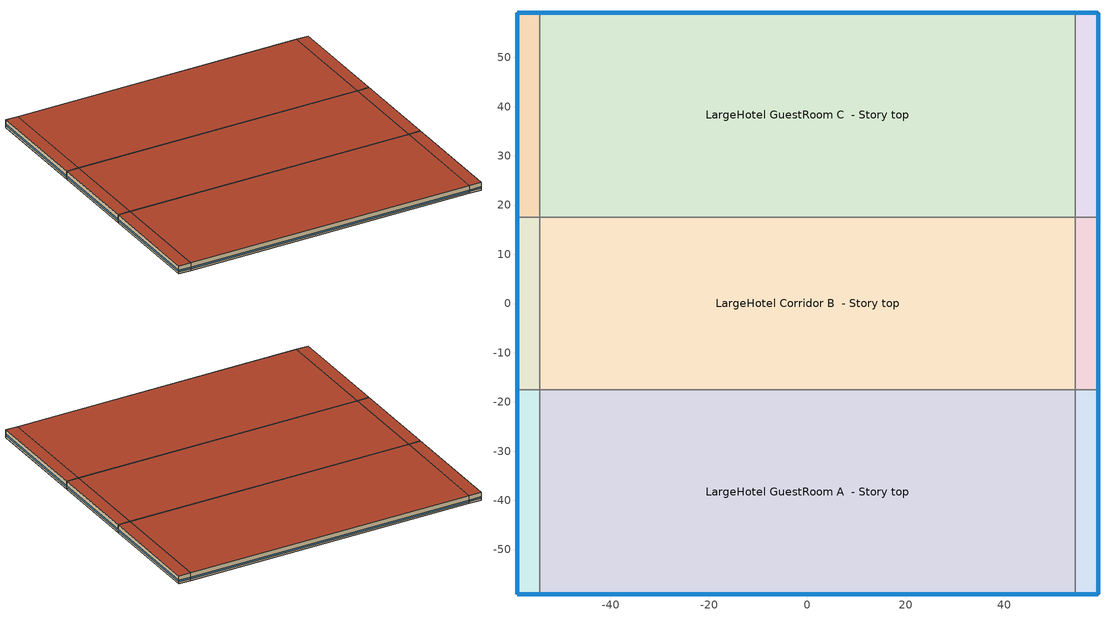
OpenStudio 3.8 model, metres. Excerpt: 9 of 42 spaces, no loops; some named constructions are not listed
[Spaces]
LargeHotel GuestRoom A end_a - Story top
 floor adiabatic (Typical Interior Floor): -59.02,-59.02 -59.02,-17.56 -54.45,-17.56 -54.45,-59.02 z3.05
 wall outside: -59.02,-17.56 -59.02,-59.02 -54.45,-59.02 z3.05:6.1
 wall to LargeHotel Corridor B end_a - Story top: -54.45,-17.56 -59.02,-17.56 z3.05:6.1
 wall to LargeHotel GuestRoom A  - Story top: -54.45,-59.02 -54.45,-17.56 z3.05:6.1
 window: -59.02,-17.59 -59.02,-59 / -59,-59.02 -54.48,-59.02 z3.81:4.36
 roof outside: -54.45,-59.02 -54.45,-17.56 -59.02,-17.56 -59.02,-59.02 z6.1
LargeHotel Corridor B end_a - Story top
 floor adiabatic (Typical Interior Floor): -59.02,-17.56 -59.02,17.56 -54.45,17.56 -54.45,-17.56 z3.05
 wall outside: -59.02,17.56 -59.02,-17.56 z3.05:6.1
 wall to LargeHotel GuestRoom C end_a - Story top: -54.45,17.56 -59.02,17.56 z3.05:6.1
 wall to LargeHotel Corridor B  - Story top: -54.45,-17.56 -54.45,17.56 z3.05:6.1
 window: -59.02,17.54 -59.02,-17.54 z3.81:4.36
 roof outside: -54.45,-17.56 -54.45,17.56 -59.02,17.56 -59.02,-17.56 z6.1
LargeHotel GuestRoom C end_a - Story top
 floor adiabatic (Typical Interior Floor): -59.02,17.56 -59.02,59.02 -54.45,59.02 -54.45,17.56 z3.05
 wall outside: -54.45,59.02 -59.02,59.02 -59.02,17.56 z3.05:6.1
 wall to LargeHotel GuestRoom C  - Story top: -54.45,17.56 -54.45,59.02 z3.05:6.1
 window: -59.02,59 -59.02,17.59 / -54.48,59.02 -59,59.02 z3.81:4.36
 roof outside: -54.45,17.56 -54.45,59.02 -59.02,59.02 -59.02,17.56 z6.1
LargeHotel GuestRoom A  - Story top
 floor adiabatic (Typical Interior Floor): -54.45,-59.02 -54.45,-17.56 54.45,-17.56 54.45,-59.02 z3.05
 wall outside: -54.45,-59.02 54.45,-59.02 z3.05:6.1
 wall to LargeHotel Corridor B  - Story top: 54.45,-17.56 -54.45,-17.56 z3.05:6.1
 wall to LargeHotel GuestRoom A end_b - Story top: 54.45,-59.02 54.45,-17.56 z3.05:6.1
 window: -54.43,-59.02 54.43,-59.02 z3.81:4.36
 roof outside: 54.45,-59.02 54.45,-17.56 -54.45,-17.56 -54.45,-59.02 z6.1
LargeHotel Corridor B  - Story top
 floor adiabatic (Typical Interior Floor): -54.45,-17.56 -54.45,17.56 54.45,17.56 54.45,-17.56 z3.05
 wall to LargeHotel GuestRoom C  - Story top: 54.45,17.56 -54.45,17.56 z3.05:6.1
 wall to LargeHotel Corridor B end_b - Story top: 54.45,-17.56 54.45,17.56 z3.05:6.1
 roof outside: 54.45,-17.56 54.45,17.56 -54.45,17.56 -54.45,-17.56 z6.1
LargeHotel GuestRoom C  - Story top
 floor adiabatic (Typical Interior Floor): -54.45,17.56 -54.45,59.02 54.45,59.02 54.45,17.56 z3.05
 wall outside: 54.45,59.02 -54.45,59.02 z3.05:6.1
 wall to LargeHotel GuestRoom C end_b - Story top: 54.45,17.56 54.45,59.02 z3.05:6.1
 window: 54.43,59.02 -54.43,59.02 z3.81:4.36
 roof outside: 54.45,17.56 54.45,59.02 -54.45,59.02 -54.45,17.56 z6.1
LargeHotel GuestRoom A end_b - Story top
 floor adiabatic (Typical Interior Floor): 54.45,-59.02 54.45,-17.56 59.02,-17.56 59.02,-59.02 z3.05
 wall outside: 54.45,-59.02 59.02,-59.02 59.02,-17.56 z3.05:6.1
 wall to LargeHotel Corridor B end_b - Story top: 59.02,-17.56 54.45,-17.56 z3.05:6.1
 window: 59.02,-59 59.02,-17.59 / 54.48,-59.02 59,-59.02 z3.81:4.36
 roof outside: 59.02,-59.02 59.02,-17.56 54.45,-17.56 54.45,-59.02 z6.1
LargeHotel Corridor B end_b - Story top
 floor adiabatic (Typical Interior Floor): 54.45,-17.56 54.45,17.56 59.02,17.56 59.02,-17.56 z3.05
 wall outside: 59.02,-17.56 59.02,17.56 z3.05:6.1
 wall to LargeHotel GuestRoom C end_b - Story top: 59.02,17.56 54.45,17.56 z3.05:6.1
 window: 59.02,-17.54 59.02,17.54 z3.81:4.36
 roof outside: 59.02,-17.56 59.02,17.56 54.45,17.56 54.45,-17.56 z6.1
LargeHotel GuestRoom C end_b - Story top
 floor adiabatic (Typical Interior Floor): 54.45,17.56 54.45,59.02 59.02,59.02 59.02,17.56 z3.05
 wall outside: 59.02,17.56 59.02,59.02 54.45,59.02 z3.05:6.1
 window: 59,59.02 54.48,59.02 / 59.02,17.59 59.02,59 z3.81:4.36
 roof outside: 59.02,17.56 59.02,59.02 54.45,59.02 54.45,17.56 z6.1
[Schedule:Ruleset]
Name | Default Day Schedule | Summer Design Day Schedule | Winter Design Day Schedule
LargeHotel Kitchen Gas | LargeHotel Kitchen Gas Default | LargeHotel Kitchen Gas Summer Design Day | LargeHotel Kitchen Gas Winter Design Day
LargeHotel LaundryRoom Equip | LargeHotel LaundryRoom Equip Default | LargeHotel LaundryRoom Equip Summer Design Day | LargeHotel LaundryRoom Equip Winter Design Day
LargeHotel LaundryRoom Gas | LargeHotel LaundryRoom Gas Default | LargeHotel LaundryRoom Gas Summer Design Day | LargeHotel LaundryRoom Gas Winter Design Day
[Schedule:Day]
LargeHotel Kitchen Gas Default: No, 0, 15, 0.1625, 0, 30, 0.15, 0, 45, 0.1375, 1, 0, 0.125, 1, 15, 0.1125, 1, 30, 0.1, 1, 45, 0.0928571, 2, 0, 0.0857143, 2, 15, 0.0785714, 2, 30, 0.0714286, 2, 45, 0.0642857, 3, 0, 0.0571429, 3, 15, 0.05, 3, 30, 0.0425, 3, 45, 0.035, 4, 0, 0.0275, 4, 15, 0.02, 8, 15, 0.02, 8, 30, 0.0275, 8, 45, 0.035, 9, 0, 0.0425, 9, 15, 0.05, 9, 30, 0.0625, 9, 45, 0.075, 10, 0, 0.0875, 10, 15, 0.1, 10, 30, 0.1125, 10, 45, 0.125, 11, 0, 0.1375, 11, 15, 0.15, 11, 30, 0.175, 11, 45, 0.2, 12, 0, 0.1875, 12, 15, 0.175, 12, 30, 0.1625, 12, 45, 0.15, 13, 0, 0.175, 13, 15, 0.2, 13, 30, 0.225, 13, 45, 0.25, 15, 45, 0.25, 16, 0, 0.2375, 16, 15, 0.225, 16, 30, 0.2125, 16, 45, 0.2, 17, 0, 0.1875, 17, 15, 0.175, 17, 30, 0.1625, 17, 45, 0.15, 18, 0, 0.166667, 18, 15, 0.183333, 18, 30, 0.2, 18, 45, 0.225, 19, 0, 0.25, 19, 15, 0.275, 19, 30, 0.3, 21, 0, 0.3, 21, 15, 0.2875, 21, 30, 0.275, 21, 45, 0.2625, 22, 0, 0.25, 22, 15, 0.2375, 22, 30, 0.225, 22, 45, 0.2125, 23, 0, 0.2, 23, 30, 0.2, 23, 45, 0.1875, 24, 0, 0.175
LargeHotel Kitchen Gas Default|Sun Day; LargeHotel Kitchen Gas Default 1: No, 0, 15, 0.05, 0, 30, 0.0425, 0, 45, 0.035, 1, 0, 0.0275, 1, 15, 0.02, 1, 30, 0.146774, 1, 45, 0.146237, 2, 0, 0.145699, 2, 15, 0.145161, 2, 30, 0.2, 2, 45, 0.1875, 3, 0, 0.175, 3, 15, 0.1625, 3, 30, 0.15, 3, 45, 0.1625, 4, 0, 0.175, 4, 15, 0.1875, 4, 30, 0.2, 4, 45, 0.139785, 5, 0, 0.139247, 5, 15, 0.02, 5, 30, 0.0275, 5, 45, 0.035, 6, 0, 0.0425, 6, 15, 0.05, 6, 30, 0.0625, 6, 45, 0.075, 7, 0, 0.0875, 7, 15, 0.1, 7, 30, 0.101786, 7, 45, 0.103571, 8, 0, 0.105357, 8, 15, 0.107143, 8, 30, 0.108929, 8, 45, 0.110714, 9, 0, 0.1125, 9, 15, 0.114286, 9, 30, 0.116071, 9, 45, 0.117857, 10, 0, 0.119643, 10, 15, 0.121429, 10, 30, 0.123214, 10, 45, 0.125, 11, 0, 0.126786, 11, 15, 0.128571, 11, 30, 0.130357, 11, 45, 0.132143, 12, 0, 0.133929, 12, 15, 0.135714, 12, 30, 0.1375, 12, 45, 0.139286, 13, 0, 0.141071, 13, 15, 0.142857, 13, 30, 0.144643, 13, 45, 0.146429, 14, 0, 0.148214, 14, 15, 0.15, 14, 30, 0.1625, 14, 45, 0.175, 15, 0, 0.1875, 15, 15, 0.2, 15, 30, 0.198276, 15, 45, 0.196552, 16, 0, 0.194828, 16, 15, 0.193103, 16, 30, 0.191379, 16, 45, 0.189655, 17, 0, 0.187931, 17, 15, 0.186207, 17, 30, 0.184483, 17, 45, 0.182759, 18, 0, 0.181034, 18, 15, 0.17931, 18, 30, 0.177586, 18, 45, 0.175862, 19, 0, 0.174138, 19, 15, 0.172414, 19, 30, 0.17069, 19, 45, 0.168966, 20, 0, 0.167241, 20, 15, 0.165517, 20, 30, 0.163793, 20, 45, 0.162069, 21, 0, 0.160345, 21, 15, 0.158621, 21, 30, 0.156897, 21, 45, 0.155172, 22, 0, 0.153448, 22, 15, 0.151724, 22, 30, 0.15, 22, 45, 0.175, 23, 0, 0.2, 23, 15, 0.225, 23, 30, 0.25, 23, 45, 0.075, 24, 0, 0.144624
LargeHotel Kitchen Gas Summer Design Day: No, 24, 0, 0.25
LargeHotel Kitchen Gas Winter Design Day; LargeHotel LaundryRoom Equip Winter Design Day; LargeHotel LaundryRoom Gas Winter Design Day: No, 24, 0, 0
LargeHotel LaundryRoom Equip Default: No, 11, 45, 0, 19, 0, 1, 24, 0, 0
LargeHotel LaundryRoom Equip Summer Design Day; LargeHotel LaundryRoom Gas Summer Design Day: No, 24, 0, 1
LargeHotel LaundryRoom Gas Default: No, 12, 15, 0, 20, 0, 1, 24, 0, 0
LargeHotel Kitchen_Elec_Equip_SCH Default 1; LargeHotel Kitchen_Elec_Equip_SCH Default 2: No, 0, 15, 0.248598, 0, 30, 0.247196, 0, 45, 0.245794, 1, 0, 0.244393, 1, 15, 0.242991, 1, 30, 0.241589, 1, 45, 0.240187, 2, 0, 0.238785, 2, 15, 0.237383, 2, 30, 0.235981, 2, 45, 0.275, 3, 0, 0.233178, 3, 15, 0.231776, 3, 30, 0.230374, 3, 45, 0.228972, 4, 0, 0.22757, 4, 15, 0.226168, 4, 30, 0.224766, 4, 45, 0.223364, 5, 0, 0.221963, 5, 15, 0.220561, 5, 30, 0.219159, 5, 45, 0.217757, 6, 0, 0.216355, 6, 15, 0.1, 6, 30, 0.1375, 6, 45, 0.175, 7, 0, 0.2125, 7, 15, 0.25, 7, 30, 0.253571, 7, 45, 0.257143, 8, 0, 0.260714, 8, 15, 0.264286, 8, 30, 0.267857, 8, 45, 0.271429, 9, 0, 0.275, 9, 15, 0.278571, 9, 30, 0.282143, 9, 45, 0.285714, 10, 0, 0.289286, 10, 15, 0.292857, 10, 30, 0.296429, 10, 45, 0.3, 11, 0, 0.303571, 11, 15, 0.307143, 11, 30, 0.310714, 11, 45, 0.314286, 12, 0, 0.317857, 12, 15, 0.321429, 12, 30, 0.325, 12, 45, 0.328571, 13, 0, 0.332143, 13, 15, 0.335714, 13, 30, 0.339286, 13, 45, 0.342857, 14, 0, 0.346429, 14, 15, 0.35, 14, 30, 0.168692, 14, 45, 0.16729, 15, 0, 0.165888, 15, 15, 0.35, 15, 30, 0.346552, 15, 45, 0.343103, 16, 0, 0.339655, 16, 15, 0.336207, 16, 30, 0.332759, 16, 45, 0.32931, 17, 0, 0.325862, 17, 15, 0.322414, 17, 30, 0.318966, 17, 45, 0.315517, 18, 0, 0.312069, 18, 15, 0.308621, 18, 30, 0.305172, 18, 45, 0.301724, 19, 0, 0.298276, 19, 15, 0.294828, 19, 30, 0.291379, 19, 45, 0.287931, 20, 0, 0.284483, 20, 15, 0.281034, 20, 30, 0.277586, 20, 45, 0.274138, 21, 0, 0.27069, 21, 15, 0.267241, 21, 30, 0.263793, 21, 45, 0.260345, 22, 0, 0.256897, 22, 15, 0.253448, 22, 30, 0.25, 22, 45, 0.275, 23, 0, 0.3, 23, 15, 0.325, 23, 30, 0.35, 23, 45, 0.116822, 24, 0, 0.226168
LargeHotel LaundryRoom Equip Default 1; LargeHotel LaundryRoom Equip Default 2: No, 5, 0, 1, 14, 45, 0, 24, 0, 1
LargeHotel LaundryRoom Gas Default 1; LargeHotel LaundryRoom Gas Default 2: No, 6, 0, 1, 15, 45, 0, 24, 0, 1
LargeHotel Kitchen HtgSetp Default 1; LargeHotel Kitchen HtgSetp Default 2: No, 6, 45, 16, 23, 0, 19, 24, 0, 16
LargeHotel Kitchen ClgSetp Default 1; LargeHotel Kitchen ClgSetp Default 2: No, 6, 45, 30, 23, 0, 26, 24, 0, 30
[Schedule:Rule] Date Specification Type=DateRange; Start Month=1; End Month=12
Name | Schedule Ruleset | Rule Order | Day Schedule | Apply Sunday | Start Day | End Day | Apply Saturday
Schedule Rule 13 | LargeHotel Kitchen Gas | 1 | LargeHotel Kitchen Gas Default|Sun Day | Yes | 1 | 31
Schedule Rule 32 | LargeHotel Kitchen Gas | 0 | LargeHotel Kitchen Gas Default 1 |  | 6 | 29 | Yes
Schedule Rule 33 | LargeHotel LaundryRoom Equip | 1 | LargeHotel LaundryRoom Equip Default 1 |  | 6 | 29 | Yes
Schedule Rule 34 | LargeHotel LaundryRoom Equip | 0 | LargeHotel LaundryRoom Equip Default 2 | Yes | 7 | 30
Schedule Rule 35 | LargeHotel LaundryRoom Gas | 1 | LargeHotel LaundryRoom Gas Default 1 |  | 6 | 29 | Yes
Schedule Rule 36 | LargeHotel LaundryRoom Gas | 0 | LargeHotel LaundryRoom Gas Default 2 | Yes | 7 | 30
